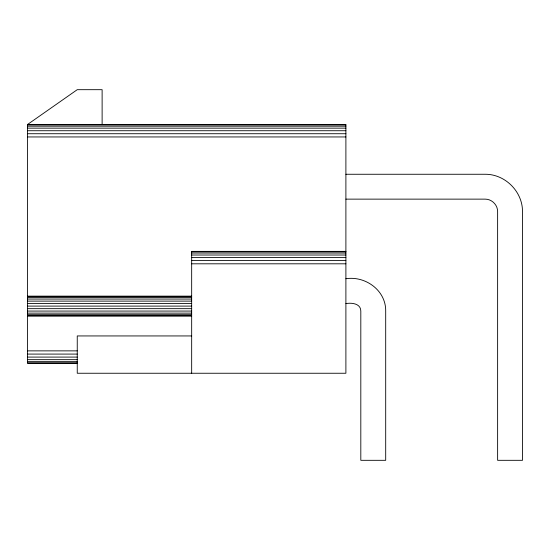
<?xml version="1.0" encoding="UTF-8"?>
<svg xmlns="http://www.w3.org/2000/svg" width="550" height="550" viewBox="0 0 550 550"><rect width="100%" height="100%" fill="white"/><g stroke="black" fill="none" stroke-linecap="round" stroke-linejoin="round"><path stroke-width="0.82" d="M77.248 363.303L27.5 363.303L27.5 124.513L77.248 89.684L102.121 89.684L102.121 124.513M27.5 124.513L345.895 124.513L345.895 373.251L77.248 373.251L77.248 335.94L191.668 335.94M27.5 124.933L345.895 124.933M27.5 126.177L345.895 126.177M27.5 128.15L345.895 128.15M27.5 130.728L345.895 130.728M27.5 133.726L345.895 133.726M27.5 136.95L345.895 136.95M345.895 174.261L485.189 174.261C505.161 174.137 522.624 191.599 522.5 211.571L522.5 460.316L497.626 460.316L497.626 211.571C497.668 204.916 491.844 199.093 485.189 199.134L345.895 199.134M345.895 251.371L191.668 251.371L191.668 373.251M191.668 251.79L345.895 251.79M191.668 253.034L345.895 253.034M191.668 255.014L345.895 255.014M191.668 257.586L345.895 257.586M191.668 260.59L345.895 260.59M191.668 263.808L345.895 263.808M345.895 278.733C365.475 275.66 386.018 290.489 385.694 311.066L385.694 460.316L360.814 460.316L360.814 311.066C360.786 303.462 351.567 302.541 345.895 303.607M27.5 296.141L191.668 296.141M27.5 296.484L191.668 296.484M27.5 297.474L191.668 297.474M27.5 299.056L191.668 299.056M27.5 301.118L191.668 301.118M27.5 303.518L191.668 303.518M27.5 306.096L191.668 306.096M27.5 308.667L191.668 308.667M27.5 311.066L191.668 311.066M27.5 313.129L191.668 313.129M27.5 314.71L191.668 314.71M27.5 315.707L191.668 315.707M27.5 316.044L191.668 316.044M27.5 350.866L77.248 350.866M27.5 354.083L77.248 354.083M27.5 357.087L77.248 357.087M27.5 359.659L77.248 359.659M27.5 361.639L77.248 361.639M27.5 362.883L77.248 362.883"/></g></svg>
